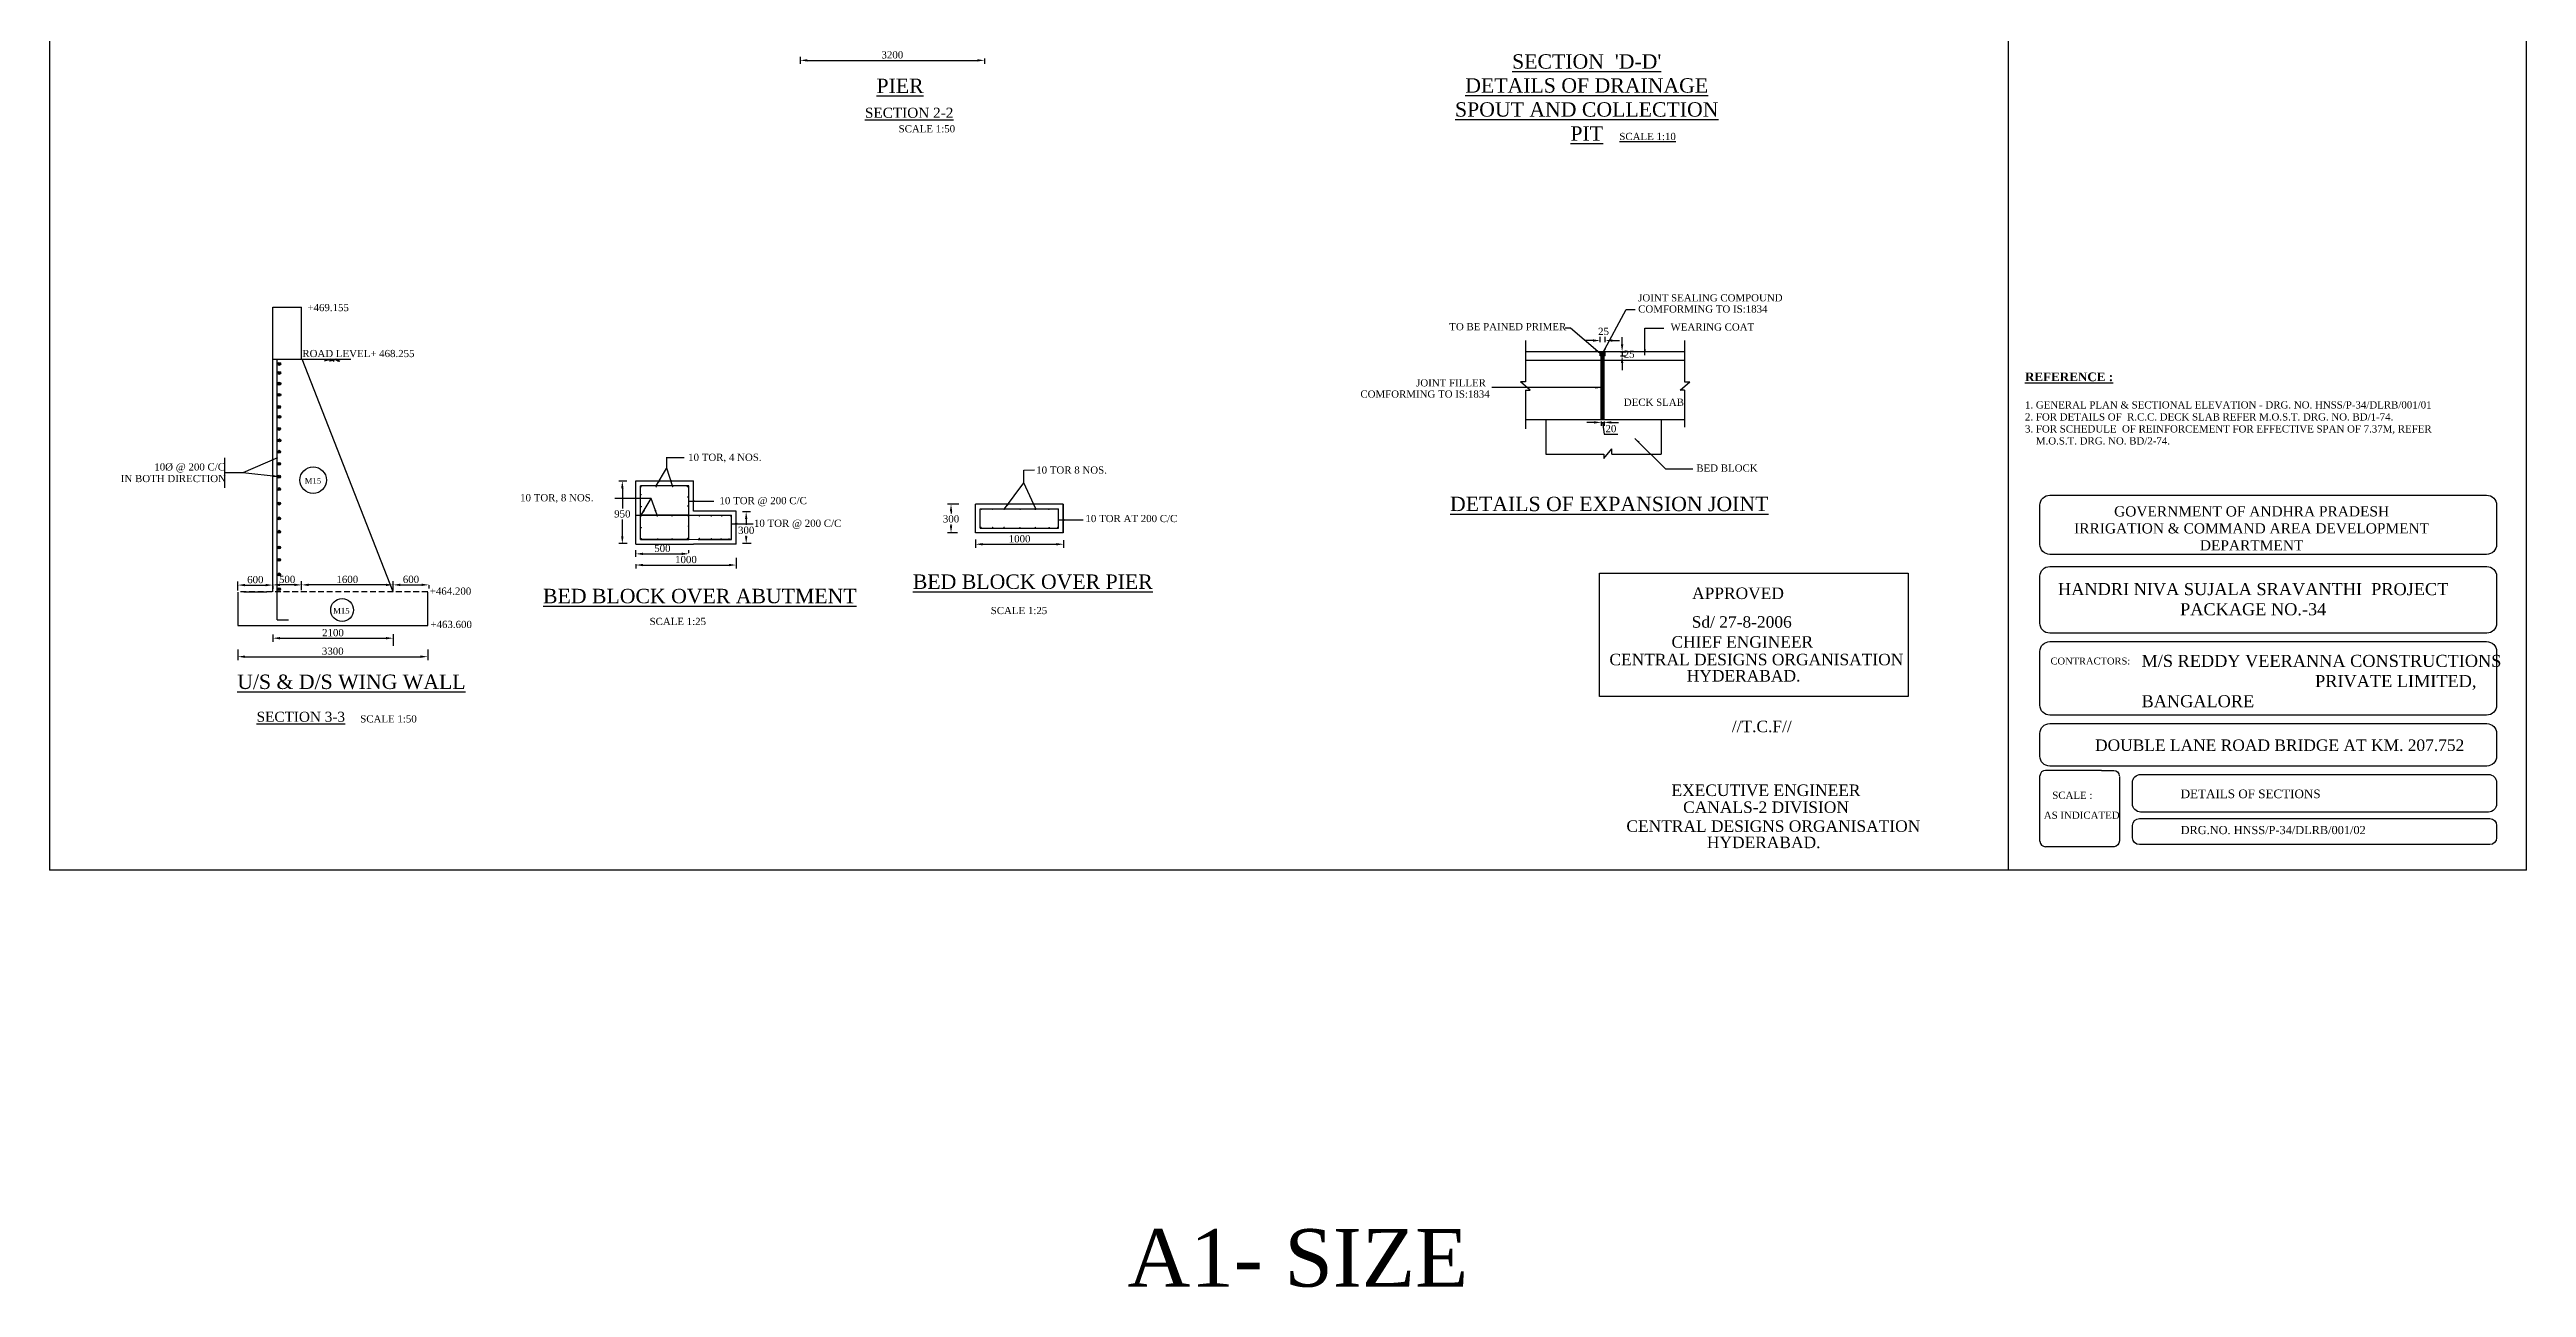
# Model space of a CAD drawing. Header units: millimetres. Extents: x 346 to 1911, y -113 to 1336.
# Drawn here: x 1051 to 1911, y -113 to 317 of the extents above; entities that cross this region are included whole.
import ezdxf
from ezdxf.enums import TextEntityAlignment as Align

# ---------------------------------------------------------------- set-up
doc = ezdxf.new("R2010")
doc.units = ezdxf.units.MM
doc.header["$MEASUREMENT"] = 0
doc.linetypes.add('HIDDEN', pattern=[0.375, 0.25, -0.125])
doc.layers.add('SHEET', color=3, linetype='Continuous')
doc.styles.get("Standard").update_dxf_attribs({"font": 'times.ttf', "height": 2.5})
doc.dimstyles.new('ISO-25', dxfattribs={"dimtxt": 2.5, "dimasz": 2.5, "dimexe": 1.25, "dimexo": 0.625, "dimtad": 1, "dimtih": 1, "dimtoh": 1, "dimdsep": 46, "dimtxsty": 'Standard', "dimcen": 0.54, "dimadec": 0, "dimazin": 0, "dimtfac": 1, "dimtofl": 0, "dimtmove": 0, "dimatfit": 3, "dimfxl": 1, "dimarcsym": 0})
doc.dimstyles.get("Standard").update_dxf_attribs({"dimtxt": 2.5, "dimasz": 2.5, "dimexe": 0.01, "dimexo": 0.0625, "dimgap": 0.01, "dimtad": 0, "dimtih": 1, "dimtoh": 1, "dimdec": 4, "dimzin": 0, "dimdsep": 46, "dimtxsty": 'Standard', "dimcen": 0.09, "dimadec": 0, "dimazin": 0, "dimtfac": 1, "dimtdec": 4, "dimtofl": 0, "dimtmove": 0, "dimatfit": 3, "dimfxl": 1, "dimtolj": 1, "dimtzin": 0, "dimarcsym": 0})
doc.dimstyles.new('STANDARD$7', dxfattribs={"dimtxt": 2, "dimasz": 2, "dimexe": 1.25, "dimexo": 0.625, "dimtad": 1, "dimdec": 0, "dimlfac": 0.5, "dimdsep": 46, "dimtxsty": 'Standard', "dimcen": 2.5, "dimadec": 0, "dimazin": 0, "dimtfac": 1, "dimtdec": 0, "dimtmove": 0, "dimatfit": 3, "dimfxl": 1, "dimtolj": 1, "dimtzin": 0, "dimarcsym": 0})

# ---------------------------------------------------------------- blocks, each defined once
blk = doc.blocks.new('*D66')
at = {"color": 0, "lineweight": -2, "transparency": 16777216}
for p, q in [((1116.36, 129.15), (1116.36, 132.27)), ((1118.86, 131.02), (1126.02, 131.02)), ((1128.52, 130.85), (1128.52, 129.77))]:
    blk.add_line(p, q, dxfattribs=at)
at = {"color": 0, "transparency": 16777216}
for points in [[(1118.86, 131.43), (1118.86, 130.6), (1116.36, 131.02)], [(1126.02, 131.43), (1126.02, 130.6), (1128.52, 131.02)]]:
    blk.add_solid(points, dxfattribs=at)
at = {"layer": 'Defpoints', "color": 0, "transparency": 16777216}
for p in [(1128.52, 131.48), (1128.52, 131.02), (1116.36, 128.53)]:
    blk.add_point(p, dxfattribs=at)
at = {"color": 0, "transparency": 16777216, "insert": (1122.44, 132.91), "char_height": 2.5, "attachment_point": 5}
blk.add_mtext('600', dxfattribs=at)
blk = doc.blocks.new('*D67')
at = {"color": 0, "lineweight": -2, "transparency": 16777216}
for p, q in [((1170.32, 129.16), (1170.32, 132.35)), ((1172.82, 131.1), (1180.14, 131.1)), ((1182.64, 130.94), (1182.64, 129.85))]:
    blk.add_line(p, q, dxfattribs=at)
at = {"color": 0, "transparency": 16777216}
for points in [[(1172.82, 131.52), (1172.82, 130.69), (1170.32, 131.1)], [(1180.14, 131.52), (1180.14, 130.69), (1182.64, 131.1)]]:
    blk.add_solid(points, dxfattribs=at)
at = {"layer": 'Defpoints', "color": 0, "transparency": 16777216}
for p in [(1182.64, 131.57), (1182.64, 131.1), (1170.32, 128.54)]:
    blk.add_point(p, dxfattribs=at)
at = {"color": 0, "transparency": 16777216, "insert": (1176.48, 133), "char_height": 2.5, "attachment_point": 5}
blk.add_mtext('600', dxfattribs=at)
blk = doc.blocks.new('*D68')
at = {"color": 0, "lineweight": -2, "transparency": 16777216}
for p, q in [((1128.48, 129.48), (1128.48, 132.34)), ((1135.98, 131.09), (1130.98, 131.09)), ((1138.48, 129.25), (1138.48, 132.34))]:
    blk.add_line(p, q, dxfattribs=at)
at = {"color": 0, "transparency": 16777216}
for points in [[(1130.98, 131.51), (1130.98, 130.68), (1128.48, 131.09)], [(1135.98, 131.51), (1135.98, 130.68), (1138.48, 131.09)]]:
    blk.add_solid(points, dxfattribs=at)
at = {"layer": 'Defpoints', "color": 0, "transparency": 16777216}
for p in [(1128.48, 131.09), (1128.48, 128.85), (1138.48, 128.62)]:
    blk.add_point(p, dxfattribs=at)
at = {"color": 0, "transparency": 16777216, "insert": (1133.48, 132.99), "char_height": 2.5, "attachment_point": 5}
blk.add_mtext('500', dxfattribs=at)
blk = doc.blocks.new('*D69')
at = {"color": 0, "lineweight": -2, "transparency": 16777216}
for p, q in [((1138.48, 129.48), (1138.48, 132.34)), ((1167.78, 131.09), (1140.98, 131.09)), ((1170.28, 129.56), (1170.28, 132.34))]:
    blk.add_line(p, q, dxfattribs=at)
at = {"color": 0, "transparency": 16777216}
for points in [[(1140.98, 131.51), (1140.98, 130.68), (1138.48, 131.09)], [(1167.78, 131.51), (1167.78, 130.68), (1170.28, 131.09)]]:
    blk.add_solid(points, dxfattribs=at)
at = {"layer": 'Defpoints', "color": 0, "transparency": 16777216}
for p in [(1138.48, 131.09), (1138.48, 128.85), (1170.28, 128.94)]:
    blk.add_point(p, dxfattribs=at)
at = {"color": 0, "transparency": 16777216, "insert": (1154.38, 132.99), "char_height": 2.5, "attachment_point": 5}
blk.add_mtext('1600', dxfattribs=at)
blk = doc.blocks.new('*D70')
at = {"color": 0, "lineweight": -2, "transparency": 16777216}
for p, q in [((1116.36, 108.62), (1116.36, 104.9)), ((1118.86, 106.15), (1179.78, 106.15)), ((1182.28, 108.62), (1182.28, 104.9))]:
    blk.add_line(p, q, dxfattribs=at)
at = {"color": 0, "transparency": 16777216}
for points in [[(1118.86, 106.57), (1118.86, 105.74), (1116.36, 106.15)], [(1179.78, 106.57), (1179.78, 105.74), (1182.28, 106.15)]]:
    blk.add_solid(points, dxfattribs=at)
at = {"layer": 'Defpoints', "color": 0, "transparency": 16777216}
for p in [(1116.36, 109.24), (1182.28, 109.24), (1182.28, 106.15)]:
    blk.add_point(p, dxfattribs=at)
at = {"color": 0, "transparency": 16777216, "insert": (1149.32, 108.05), "char_height": 2.5, "attachment_point": 5}
blk.add_mtext('3300', dxfattribs=at)
blk = doc.blocks.new('*D71')
at = {"color": 0, "lineweight": -2, "transparency": 16777216}
for p, q in [((1128.52, 113.83), (1128.52, 111.33)), ((1131.02, 112.58), (1167.78, 112.58)), ((1170.28, 112.75), (1170.28, 111.33))]:
    blk.add_line(p, q, dxfattribs=at)
at = {"color": 0, "transparency": 16777216}
for points in [[(1131.02, 113), (1131.02, 112.16), (1128.52, 112.58)], [(1167.78, 113), (1167.78, 112.16), (1170.28, 112.58)]]:
    blk.add_solid(points, dxfattribs=at)
at = {"layer": 'Defpoints', "color": 0, "transparency": 16777216}
for p in [(1128.52, 114.46), (1170.28, 113.38), (1170.28, 112.58)]:
    blk.add_point(p, dxfattribs=at)
at = {"color": 0, "transparency": 16777216, "insert": (1149.4, 114.48), "char_height": 2.5, "attachment_point": 5}
blk.add_mtext('2100', dxfattribs=at)
blk = doc.blocks.new('*D72')
at = {"color": 0, "lineweight": -2, "transparency": 16777216}
for p, q in [((1372.5, 146.81), (1372.5, 143.96)), ((1403.09, 146.67), (1403.09, 143.96)), ((1375, 145.21), (1400.59, 145.21))]:
    blk.add_line(p, q, dxfattribs=at)
at = {"color": 0, "transparency": 16777216}
for points in [[(1375, 145.62), (1375, 144.79), (1372.5, 145.21)], [(1400.59, 145.62), (1400.59, 144.79), (1403.09, 145.21)]]:
    blk.add_solid(points, dxfattribs=at)
at = {"layer": 'Defpoints', "color": 0, "transparency": 16777216}
for p in [(1372.5, 147.44), (1403.09, 147.29), (1403.09, 145.21)]:
    blk.add_point(p, dxfattribs=at)
at = {"color": 0, "transparency": 16777216, "insert": (1387.8, 147.1), "char_height": 2.5, "attachment_point": 5}
blk.add_mtext('1000', dxfattribs=at)
blk = doc.blocks.new('*D73')
at = {"color": 0, "lineweight": -2, "transparency": 16777216}
for p, q in [((1251.4, 167.17), (1248.62, 167.17)), ((1249.87, 164.67), (1249.87, 157.64)), ((1249.87, 147.95), (1249.87, 153.84)), ((1251.54, 145.45), (1248.62, 145.45))]:
    blk.add_line(p, q, dxfattribs=at)
at = {"color": 0, "transparency": 16777216}
for points in [[(1249.45, 164.67), (1250.28, 164.67), (1249.87, 167.17)], [(1249.45, 147.95), (1250.28, 147.95), (1249.87, 145.45)]]:
    blk.add_solid(points, dxfattribs=at)
at = {"layer": 'Defpoints', "color": 0, "transparency": 16777216}
for p in [(1252.02, 167.17), (1249.87, 145.45), (1252.17, 145.45)]:
    blk.add_point(p, dxfattribs=at)
at = {"color": 0, "transparency": 16777216, "insert": (1249.87, 155.74), "char_height": 2.5, "attachment_point": 5}
blk.add_mtext('950', dxfattribs=at)
blk = doc.blocks.new('*D74')
at = {"color": 0, "lineweight": -2, "transparency": 16777216}
for p, q in [((1254.54, 138.3), (1254.54, 136.73)), ((1257.04, 137.98), (1286.88, 137.98)), ((1289.38, 140.48), (1289.38, 136.73))]:
    blk.add_line(p, q, dxfattribs=at)
at = {"color": 0, "transparency": 16777216}
for points in [[(1257.04, 138.4), (1257.04, 137.57), (1254.54, 137.98)], [(1286.88, 138.4), (1286.88, 137.57), (1289.38, 137.98)]]:
    blk.add_solid(points, dxfattribs=at)
at = {"layer": 'Defpoints', "color": 0, "transparency": 16777216}
for p in [(1254.54, 138.93), (1289.38, 141.11), (1289.38, 137.98)]:
    blk.add_point(p, dxfattribs=at)
at = {"color": 0, "transparency": 16777216, "insert": (1271.96, 139.88), "char_height": 2.5, "attachment_point": 5}
blk.add_mtext('1000', dxfattribs=at)
blk = doc.blocks.new('*D75')
at = {"color": 0, "lineweight": -2, "transparency": 16777216}
for p, q in [((1254.54, 140.82), (1254.54, 143.12)), ((1257.04, 141.87), (1270.51, 141.87)), ((1273.01, 142.21), (1273.01, 143.12))]:
    blk.add_line(p, q, dxfattribs=at)
at = {"color": 0, "transparency": 16777216}
for points in [[(1257.04, 142.29), (1257.04, 141.46), (1254.54, 141.87)], [(1270.51, 142.29), (1270.51, 141.46), (1273.01, 141.87)]]:
    blk.add_solid(points, dxfattribs=at)
at = {"layer": 'Defpoints', "color": 0, "transparency": 16777216}
for p in [(1254.54, 140.2), (1273.01, 141.87), (1273.01, 141.58)]:
    blk.add_point(p, dxfattribs=at)
at = {"color": 0, "transparency": 16777216, "insert": (1263.77, 143.77), "char_height": 2.5, "attachment_point": 5}
blk.add_mtext('500', dxfattribs=at)
blk = doc.blocks.new('*D76')
at = {"color": 0, "lineweight": -2, "transparency": 16777216}
for p, q in [((1294.4, 156.52), (1291.62, 156.52)), ((1292.87, 154.02), (1292.87, 151.93)), ((1292.87, 147.95), (1292.87, 148.14)), ((1294.55, 145.45), (1291.62, 145.45))]:
    blk.add_line(p, q, dxfattribs=at)
at = {"color": 0, "transparency": 16777216}
for points in [[(1292.46, 154.02), (1293.29, 154.02), (1292.87, 156.52)], [(1292.46, 147.95), (1293.29, 147.95), (1292.87, 145.45)]]:
    blk.add_solid(points, dxfattribs=at)
at = {"layer": 'Defpoints', "color": 0, "transparency": 16777216}
for p in [(1295.03, 156.52), (1292.87, 145.45), (1295.17, 145.45)]:
    blk.add_point(p, dxfattribs=at)
at = {"color": 0, "transparency": 16777216, "insert": (1292.87, 150.04), "char_height": 2.5, "attachment_point": 5}
blk.add_mtext('300', dxfattribs=at)
blk = doc.blocks.new('*D77')
at = {"color": 0, "lineweight": -2, "transparency": 16777216}
for p, q in [((1366.69, 159.16), (1362.74, 159.16)), ((1363.99, 156.66), (1363.99, 155.9)), ((1366.28, 149.16), (1362.74, 149.16)), ((1363.99, 151.66), (1363.99, 152.11))]:
    blk.add_line(p, q, dxfattribs=at)
at = {"color": 0, "transparency": 16777216}
for points in [[(1363.58, 156.66), (1364.41, 156.66), (1363.99, 159.16)], [(1363.58, 151.66), (1364.41, 151.66), (1363.99, 149.16)]]:
    blk.add_solid(points, dxfattribs=at)
at = {"layer": 'Defpoints', "color": 0, "transparency": 16777216}
for p in [(1367.31, 159.16), (1363.99, 149.16), (1366.91, 149.16)]:
    blk.add_point(p, dxfattribs=at)
at = {"color": 0, "transparency": 16777216, "insert": (1363.99, 154.01), "char_height": 2.5, "attachment_point": 5}
blk.add_mtext('300', dxfattribs=at)
blk = doc.blocks.new('*D78')
at = {"color": 0, "lineweight": -2, "ltscale": 10, "transparency": 16777216}
for p, q in [((1587.24, 187.53), (1584.74, 187.53)), ((1589.74, 187.87), (1589.74, 186.28)), ((1589.74, 187.53), (1590.74, 187.53)), ((1590.24, 187.53), (1590.75, 183.44)), ((1590.74, 187.87), (1590.74, 186.28)), ((1590.75, 183.44), (1595.48, 183.44)), ((1593.24, 187.53), (1595.74, 187.53))]:
    blk.add_line(p, q, dxfattribs=at)
at = {"color": 0, "ltscale": 10, "transparency": 16777216}
for points in [[(1587.24, 187.94), (1587.24, 187.11), (1589.74, 187.53)], [(1593.24, 187.94), (1593.24, 187.11), (1590.74, 187.53)]]:
    blk.add_solid(points, dxfattribs=at)
at = {"layer": 'Defpoints', "color": 0, "ltscale": 10, "transparency": 16777216}
for p in [(1589.74, 188.49), (1590.74, 188.49), (1590.74, 187.53)]:
    blk.add_point(p, dxfattribs=at)
at = {"color": 0, "ltscale": 10, "transparency": 16777216, "insert": (1593.11, 185.34), "char_height": 2.5, "attachment_point": 5}
blk.add_mtext('20', dxfattribs=at)
blk = doc.blocks.new('*D79')
at = {"color": 0, "lineweight": -2, "ltscale": 10, "transparency": 16777216}
for p, q in [((1596.99, 214.59), (1596.99, 217.09)), ((1596.41, 212.09), (1598.24, 212.09)), ((1596.41, 210.69), (1598.24, 210.69)), ((1596.99, 212.09), (1596.99, 210.69)), ((1596.99, 208.19), (1596.99, 205.69))]:
    blk.add_line(p, q, dxfattribs=at)
at = {"color": 0, "ltscale": 10, "transparency": 16777216}
for points in [[(1596.57, 214.59), (1597.41, 214.59), (1596.99, 212.09)], [(1596.57, 208.19), (1597.41, 208.19), (1596.99, 210.69)]]:
    blk.add_solid(points, dxfattribs=at)
at = {"layer": 'Defpoints', "color": 0, "ltscale": 10, "transparency": 16777216}
for p in [(1595.78, 212.09), (1595.78, 210.69), (1596.99, 210.69)]:
    blk.add_point(p, dxfattribs=at)
at = {"color": 0, "ltscale": 10, "transparency": 16777216, "insert": (1599.44, 211.22), "char_height": 2.5, "attachment_point": 5}
blk.add_mtext('25', dxfattribs=at)
blk = doc.blocks.new('*D80')
at = {"color": 0, "lineweight": -2, "ltscale": 10, "transparency": 16777216}
for p, q in [((1586.84, 215.96), (1584.34, 215.96)), ((1589.34, 215.36), (1589.34, 217.21)), ((1591.14, 215.36), (1591.14, 217.21)), ((1593.64, 215.96), (1596.14, 215.96))]:
    blk.add_line(p, q, dxfattribs=at)
at = {"color": 0, "ltscale": 10, "transparency": 16777216}
for points in [[(1586.84, 216.38), (1586.84, 215.54), (1589.34, 215.96)], [(1593.64, 216.38), (1593.64, 215.54), (1591.14, 215.96)]]:
    blk.add_solid(points, dxfattribs=at)
at = {"layer": 'Defpoints', "color": 0, "ltscale": 10, "transparency": 16777216}
for p in [(1591.14, 215.96), (1589.34, 214.73), (1591.14, 214.73)]:
    blk.add_point(p, dxfattribs=at)
at = {"color": 0, "ltscale": 10, "transparency": 16777216, "insert": (1590.55, 219.13), "char_height": 2.5, "attachment_point": 5}
blk.add_mtext('25', dxfattribs=at)
blk = doc.blocks.new('*D46')
at = {"color": 0, "lineweight": -2, "transparency": 16777216}
for p, q in [((1311.62, 314.52), (1311.62, 312.02)), ((1314.12, 313.27), (1373.13, 313.27)), ((1375.63, 313.88), (1375.63, 312.02))]:
    blk.add_line(p, q, dxfattribs=at)
at = {"color": 0, "transparency": 16777216}
for points in [[(1314.12, 313.69), (1314.12, 312.86), (1311.62, 313.27)], [(1373.13, 313.69), (1373.13, 312.86), (1375.63, 313.27)]]:
    blk.add_solid(points, dxfattribs=at)
at = {"layer": 'Defpoints', "color": 0, "transparency": 16777216}
for p in [(1311.62, 315.15), (1375.63, 314.5), (1375.63, 313.27)]:
    blk.add_point(p, dxfattribs=at)
at = {"color": 0, "transparency": 16777216, "insert": (1343.62, 315.17), "char_height": 2.5, "attachment_point": 5}
blk.add_mtext('3200', dxfattribs=at)

msp = doc.modelspace()

# ---------------------------------------------------------------- hatches: boundary and pattern name
for points in [[(1130.2474, 207.83218, 1), (1131.2474, 207.83218, 1)], [(1591.13654, 211.12762), (1589.33654, 211.12762), (1589.33654, 210.69458), (1591.13654, 210.69458)], [(1130.25715, 204.71609, 1), (1131.25715, 204.71609, 1)], [(1130.27176, 200.98156, 1), (1131.27176, 200.98156, 1)], [(1130.23314, 192.88121, 1), (1131.23314, 192.88121, 1)], [(1130.26986, 197.09414, 1), (1131.26986, 197.09414, 1)], [(1130.28287, 189.46825, 1), (1131.28287, 189.46825, 1)], [(1130.17772, 185.26266, 1), (1131.17772, 185.26266, 1)], [(1130.30463, 181.28372, 1), (1131.30463, 181.28372, 1)], [(1130.19004, 173.11643, 1), (1131.19004, 173.11643, 1)], [(1130.22775, 177.34155, 1), (1131.22775, 177.34155, 1)], [(1130.19872, 168.67672, 1), (1131.19872, 168.67672, 1)], [(1130.22309, 164.3881, 1), (1131.22309, 164.3881, 1)], [(1130.2336, 159.32323, 1), (1131.2336, 159.32323, 1)], [(1130.22452, 149.54832, 1), (1131.22452, 149.54832, 1)], [(1130.2372, 154.19202, 1), (1131.2372, 154.19202, 1)], [(1130.19936, 144.07787, 1), (1131.19936, 144.07787, 1)], [(1130.22373, 139.78925, 1), (1131.22373, 139.78925, 1)], [(1130.23424, 134.72438, 1), (1131.23424, 134.72438, 1)], [(1130.23784, 129.59317, 1), (1131.23784, 129.59317, 1)]]:
    msp.add_hatch(color=256).paths.add_polyline_path(points)

# ---------------------------------------------------------------- linework, layer by layer
for p, q in [((1050.99009, 572.05795), (1050.99009, 32.05795)), ((1730.99008, 572.05795), (1730.99008, 32.01831)), ((1910.99008, 32.05795), (1910.99008, 572.05795)), ((1910.99008, 32.05795), (1910.99008, 462.05795)), ((1128.48242, 128.6216), (1128.48242, 227.54042)), ((1128.48242, 227.54042), (1138.421, 227.54042)), ((1138.421, 209.51485), (1138.421, 227.54042)), ((1128.48242, 209.54042), (1155.62824, 209.54042)), ((1129.98242, 118.98586), (1129.98242, 209.54042)), ((1170.27993, 128.6216), (1138.64881, 209.52162)), ((1148.64147, 209.53934), (1146.39074, 208.76474)), ((1150.20362, 209.53934), (1147.95288, 208.76474)), ((1150.6425, 209.53934), (1148.39177, 208.76474)), ((1148.64147, 209.53934), (1149.77108, 208.76474)), ((1150.17635, 209.53934), (1151.30597, 208.76474)), ((1150.64408, 209.53934), (1151.77369, 208.76474)), ((1563.49775, 212.09458), (1618.69377, 212.09458)), ((1563.49775, 209.09458), (1618.69377, 209.09458)), ((1589.33654, 210.69458), (1589.33654, 212.09458)), ((1591.13654, 211.78762), (1589.33654, 211.78762)), ((1591.13654, 211.45762), (1589.33654, 211.45762)), ((1591.13654, 211.12762), (1589.33654, 211.12762)), ((1591.13654, 210.69458), (1589.33654, 210.69458)), ((1589.73654, 188.49458), (1589.73654, 210.69458)), ((1590.06654, 188.49458), (1590.06654, 210.69458)), ((1590.40654, 188.49458), (1590.40654, 210.69458)), ((1590.73654, 188.49458), (1590.73654, 210.69458)), ((1591.13654, 210.69458), (1591.13654, 212.09458)), ((1563.49775, 188.49458), (1618.69377, 188.49458)), ((1570.53076, 188.49458), (1570.53076, 176.49458)), ((1610.53076, 188.49458), (1610.53076, 176.49458)), ((1111.86033, 164.85582), (1111.86033, 175.2456)), ((1265.26228, 175.35779), (1271.38152, 175.35779)), ((1570.53076, 176.49458), (1590.64272, 176.49458)), ((1593.43961, 176.49458), (1610.53076, 176.49458)), ((1254.54078, 145.26813), (1254.54078, 167.26813)), ((1254.54078, 167.26813), (1274.54078, 167.26813)), ((1272.94078, 165.44178), (1256.14078, 165.44178)), ((1272.94078, 165.44178), (1256.14078, 165.44178)), ((1256.14078, 146.86813), (1256.14078, 165.44178)), ((1272.94078, 146.86813), (1272.94078, 165.44178)), ((1274.54078, 156.65513), (1274.54078, 167.26813)), ((1259.87152, 161.09927), (1247.23816, 161.09927)), ((1254.54078, 155.26813), (1287.74078, 155.26813)), ((1272.94078, 155.26813), (1256.14078, 155.26813)), ((1289.34078, 156.65513), (1274.54078, 156.65513)), ((1287.74078, 146.86813), (1287.74078, 155.26813)), ((1289.34078, 145.26813), (1289.34078, 156.65513)), ((1289.34078, 145.26813), (1289.34078, 156.65513)), ((1402.90299, 159.16208), (1372.50299, 159.16208)), ((1372.50299, 149.16208), (1372.50299, 159.16208)), ((1374.10299, 157.56208), (1401.30299, 157.56208)), ((1374.10299, 150.76208), (1374.10299, 157.56208)), ((1401.30299, 150.76208), (1401.30299, 157.56208)), ((1402.90299, 149.16208), (1402.90299, 159.16208)), ((1402.90299, 159.16208), (1402.90299, 149.16208)), ((1272.94078, 146.86813), (1256.14078, 146.86813)), ((1256.14078, 146.86813), (1272.94078, 146.86813)), ((1276.14078, 146.86813), (1287.74078, 146.86813)), ((1287.74078, 146.86813), (1276.14078, 146.86813)), ((1402.90299, 149.16208), (1372.50299, 149.16208)), ((1374.10299, 150.76208), (1401.30299, 150.76208)), ((1254.54078, 145.26813), (1274.54078, 145.26813)), ((1289.34078, 145.26813), (1274.54078, 145.26813)), ((1589.18237, 135.13272), (1696.35124, 135.13272)), ((1589.18237, 92.35672), (1589.18237, 135.13272)), ((1696.35124, 135.13272), (1696.35124, 92.35672)), ((1116.35657, 128.54972), (1116.35657, 117.02567)), ((1118.48242, 128.6216), (1126.48242, 128.6216)), ((1119.71019, 128.54235), (1119.71019, 128.54235)), ((1182.27993, 117.02567), (1182.27993, 128.61557)), ((1116.35657, 117.02567), (1182.27993, 117.02567)), ((1129.98242, 118.98586), (1133.99499, 118.98586)), ((1170.27993, 114.02271), (1170.27993, 109.87686)), ((1696.35124, 92.35672), (1589.18237, 92.35672)), ((1769.68333, 64.53774), (1769.68333, 42.12814)), ((1910.99008, 32.05795), (1050.99009, 32.05795))]:
    msp.add_line(p, q)
at = {"ltscale": 10}
for p, q in [((1563.49775, 215.926), (1563.49775, 201.56047)), ((1618.69377, 215.926), (1618.69377, 201.56047)), ((1565.01697, 198.76358), (1561.70405, 201.56047)), ((1563.49775, 201.56047), (1561.70405, 201.56047)), ((1563.49775, 198.76358), (1563.49775, 185.28408)), ((1563.49775, 198.76358), (1565.01697, 198.76358)), ((1617.17455, 198.76358), (1620.48747, 201.56047)), ((1618.69377, 198.76358), (1617.17455, 198.76358)), ((1618.69377, 201.56047), (1620.48747, 201.56047)), ((1618.69377, 198.76358), (1618.69377, 185.8702)), ((1590.64272, 174.97536), (1593.43961, 178.28828)), ((1590.64272, 176.49458), (1590.64272, 174.97536)), ((1593.43961, 176.49458), (1593.43961, 178.28828))]:
    msp.add_line(p, q, dxfattribs=at)
at = {"color": 0, "lineweight": 15}
msp.add_line((1272.94078, 146.86813), (1276.14078, 146.86813), dxfattribs=at)
at = {"linetype": 'HIDDEN', "ltscale": 8}
msp.add_line((1182.27993, 128.6216), (1116.35657, 128.6216), dxfattribs=at)
at = {"color": 7}
for p, q in [((1742.06641, 42.06746), (1742.06641, 64.74672)), ((1763.39896, 66.67854), (1743.99823, 66.67854)), ((1767.84093, 40.10372), (1743.99823, 40.10372))]:
    msp.add_line(p, q, dxfattribs=at)
at = {"const_width": 0.25, "flags": 128}
for points in [[(1256.50404, 165.19547, 1), (1256.25404, 165.19547, 1)], [(1261.74802, 165.1502, 1), (1261.49802, 165.1502, 1)], [(1267.45505, 165.23575, 1), (1267.20505, 165.23575, 1)], [(1272.61327, 165.23575, 1), (1272.36327, 165.23575, 1)], [(1256.49473, 162.4518, 1), (1256.24473, 162.4518, 1)], [(1256.50404, 155.02182, 1), (1256.25404, 155.02182, 1)], [(1256.57855, 158.27293, 1), (1256.32855, 158.27293, 1)], [(1262.105, 155.00186, 1), (1261.855, 155.00186, 1)], [(1267.20432, 155.06211, 1), (1266.95432, 155.06211, 1)], [(1272.71339, 155.1122, 1), (1272.46339, 155.1122, 1)], [(1272.71498, 158.49302, 1), (1272.46498, 158.49302, 1)], [(1272.72225, 161.61018, 1), (1272.47225, 161.61018, 1)], [(1276.4683, 155.06211, -1), (1276.7183, 155.06211, -1)], [(1280.61293, 155.01579, -1), (1280.86293, 155.01579, -1)], [(1284.2555, 155.01579, -1), (1284.5055, 155.01579, -1)], [(1287.37752, 155.02182, -1), (1287.62752, 155.02182, -1)], [(1374.36786, 157.37723, 1), (1374.61786, 157.37723, 1)], [(1378.16665, 157.37723, 1), (1378.41665, 157.37723, 1)], [(1382.34172, 157.33709, 1), (1382.59172, 157.33709, 1)], [(1387.82737, 157.34451, 1), (1388.07737, 157.34451, 1)], [(1393.15861, 157.31273, 1), (1393.40861, 157.31273, 1)], [(1397.78281, 157.34451, 1), (1398.03281, 157.34451, 1)], [(1401.05071, 157.37723, 1), (1401.30071, 157.37723, 1)], [(1256.52821, 150.96872, 1), (1256.27821, 150.96872, 1)], [(1256.55472, 147.12323, -1), (1256.30472, 147.12323, -1)], [(1262.31137, 147.07332, -1), (1262.06137, 147.07332, -1)], [(1267.28067, 147.08476, -1), (1267.03067, 147.08476, -1)], [(1272.61327, 147.21241, -1), (1272.36327, 147.21241, -1)], [(1272.89925, 151.46872, 1), (1272.64925, 151.46872, 1)], [(1276.4683, 147.21241, 1), (1276.7183, 147.21241, 1)], [(1280.67939, 147.10442, 1), (1280.92939, 147.10442, 1)], [(1284.04293, 147.08476, 1), (1284.29293, 147.08476, 1)], [(1286.77019, 147.07332, 1), (1287.02019, 147.07332, 1)], [(1374.2562, 151.07344, -1), (1374.5062, 151.07344, -1)], [(1378.32591, 151.02798, 1), (1378.57591, 151.02798, 1)], [(1382.29903, 151.0475, -1), (1382.54903, 151.0475, -1)], [(1387.79462, 150.96252, 1), (1388.04462, 150.96252, 1)], [(1393.11358, 151.00894, -1), (1393.36358, 151.00894, -1)], [(1397.94655, 150.99525, 1), (1398.19655, 150.99525, 1)], [(1400.93905, 151.07344, -1), (1401.18905, 151.07344, -1)]]:
    msp.add_lwpolyline(points, format="xyb", close=True, dxfattribs=at)
for points in [[(1745.53065, 162.23829), (1897.16783, 162.23829, -0.414213562), (1900.63207, 158.77405), (1900.63207, 145.15084, -0.414213562), (1897.16783, 141.6866), (1745.53065, 141.6866, -0.414213562), (1742.06641, 145.15084), (1742.06641, 158.77405, -0.414213562)], [(1745.46357, 137.47298), (1897.23491, 137.47298, -0.414213562), (1900.63207, 134.07582), (1900.63207, 117.73941, -0.414213562), (1897.23491, 114.34225), (1745.46357, 114.34225, -0.414213562), (1742.06641, 117.73941), (1742.06641, 134.07582, -0.414213562)], [(1745.53065, 111.40213), (1897.16783, 111.40213, -0.414213562), (1900.63207, 107.93789), (1900.63207, 89.31468, -0.414213562), (1897.16783, 85.85044), (1745.53065, 85.85044, -0.414213562), (1742.06641, 89.31468), (1742.06641, 107.93789, -0.414213562)], [(1745.49188, 82.90222), (1897.2066, 82.90222, -0.414213562), (1900.63207, 79.47675), (1900.63207, 71.59851, -0.414213562), (1897.2066, 68.17304), (1745.49188, 68.17304, -0.414213562), (1742.06641, 71.59851), (1742.06641, 79.47675, -0.414213562)], [(1777.03273, 65.27209), (1897.8011, 65.27209, -0.414213562), (1900.63207, 62.44112), (1900.63207, 55.02994, -0.414213562), (1897.8011, 52.19898), (1777.03273, 52.19898, -0.414213562), (1774.20176, 55.02994), (1774.20176, 62.44112, -0.414213562)], [(1776.62152, 49.91372), (1898.22574, 49.91372, -0.414213562), (1900.63207, 47.50739), (1900.63207, 43.27483, -0.414213562), (1898.22574, 40.86851), (1776.62152, 40.86851, -0.414213562), (1774.2152, 43.27483), (1774.2152, 47.50739, -0.414213562)]]:
    msp.add_lwpolyline(points, format="xyb", close=True)
at = {"color": 7}
for points in [[(1763.39896, 66.67854), (1767.68304, 66.67854, -0.414213562), (1769.61486, 64.74672)], [(1769.68247, 42.14322, -0.368140093), (1767.78565, 40.09682)]]:
    msp.add_lwpolyline(points, format="xyb", dxfattribs=at)
for centre, radius in [((1130.7474, 207.83218), 0.5), ((1130.75715, 204.71609), 0.5), ((1130.77176, 200.98156), 0.5), ((1130.73314, 192.88121), 0.5), ((1130.76986, 197.09414), 0.5), ((1130.78287, 189.46825), 0.5), ((1130.67772, 185.26266), 0.5), ((1130.80463, 181.28372), 0.5), ((1130.69004, 173.11643), 0.5), ((1130.72775, 177.34155), 0.5), ((1142.54666, 167.47821), 4.61142), ((1130.69872, 168.67672), 0.5), ((1130.72309, 164.3881), 0.5), ((1130.7336, 159.32323), 0.5), ((1130.72452, 149.54832), 0.5), ((1130.7372, 154.19202), 0.5), ((1130.69936, 144.07787), 0.5), ((1130.72373, 139.78925), 0.5), ((1130.73424, 134.72438), 0.5), ((1130.73784, 129.59317), 0.5), ((1152.55044, 122.36451), 3.94427)]:
    msp.add_circle(centre, radius)
for centre, start, end in [((1743.99823, 64.74672), 90, 180), ((1743.99823, 42.06746), 180, 270)]:
    msp.add_arc(centre, 1.93182, start, end, dxfattribs=at)

# ---------------------------------------------------------------- texts
for s, height, p in [('%%UPIER', 5, (1346.29397, 301.91635)), ('%%uSECTION 2-2', 3.5, (1349.45491, 293.31774)), ('%%UBED BLOCK OVER ABUTMENT', 5, (1276.77313, 124.72677)), ('%%UBED BLOCK OVER PIER', 5, (1392.38597, 129.71037)), ('%%uSECTION 3-3', 3.5, (1138.24181, 83.52863)), ('A1- SIZE', 20, (1484.39443, -112.63854))]:
    msp.add_text(s, height=height).set_placement(p, align=Align.CENTER)
for s, height, p in [('SCALE 1:50', 2.5, (1345.78992, 288.26538)), ('JOINT SEALING COMPOUND', 2.5, (1602.5747, 229.55547)), ('COMFORMING TO IS:1834', 2.5, (1602.5747, 225.67088)), ('TO BE PAINED PRIMER', 2.5, (1536.99118, 219.53048)), ('WEARING COAT', 2.5, (1613.81013, 219.41237)), ('ROAD LEVEL+ 468.255', 2.5, (1138.76482, 210.20611)), ('COMFORMING TO IS:1834', 2.5, (1506.12217, 196.13174)), (' JOINT FILLER', 2.5, (1524.52458, 200.01633)), ('DECK SLAB', 2.5, (1597.58896, 193.27314)), ('10%%C @ 200 C/C', 2.5, (1087.36532, 170.81401)), ('10 TOR, 4 NOS.', 2.5, (1272.718, 174.15399)), ('10 TOR 8 NOS.', 2.5, (1393.56569, 169.7408)), ('BED BLOCK', 2.5, (1622.75421, 170.42336)), ('IN BOTH DIRECTION', 2.5, (1075.74311, 166.77409)), (' M15', 2, (1138.8437, 166.22238)), ('10 TOR, 8 NOS.', 2.5, (1214.37306, 160.12401)), ('10 TOR @ 200 C/C', 2.5, (1283.59692, 159.10653)), ('10 TOR AT 200 C/C', 2.5, (1410.66651, 152.89106)), ('10 TOR @ 200 C/C', 2.5, (1295.56652, 151.24767)), ('+464.200', 2.5, (1183.01476, 127.67639)), ('APPROVED', 4, (1621.28435, 126.18008)), (' M15', 2, (1148.70923, 121.10868)), ('SCALE 1:25', 2.5, (1377.78317, 120.94075)), ('Sd/ 27-8-2006', 4, (1621.15887, 116.21711)), ('+463.600', 2.5, (1183.24067, 116.11293)), ('SCALE 1:25', 2.5, (1259.3151, 117.15259)), ('CHIEF ENGINEER', 4, (1614.15242, 109.27389)), ('CENTRAL DESIGNS ORGANISATION', 4, (1592.59421, 103.16691)), ('%%UU/S & D/S WING WALL', 5, (1116.155, 94.93339)), ('HYDERABAD.', 4, (1619.45722, 97.50824)), ('SCALE 1:50', 2.5, (1158.87354, 83.31066)), ('//T.C.F//', 4, (1635.07921, 79.92882)), ('EXECUTIVE ENGINEER', 4, (1614.15242, 57.76135)), ('CANALS-2 DIVISION', 4, (1618.17903, 51.8811)), ('CENTRAL DESIGNS ORGANISATION', 4, (1598.47925, 45.30988)), ('HYDERABAD.', 4, (1626.42635, 39.65122))]:
    msp.add_text(s, height=height).set_placement(p)
for s, insert, char_height, width, attachment_point in [("{\\LSECTION  'D-D'\\PDETAILS OF DRAINAGE SPOUT AND COLLECTION PIT}", (1584.70576, 315.39388), 5, 103.5021, 2), ('{\\LSCALE 1:10}', (1596.03465, 288.09835), 2.5, 33.227, 1), (' +469.155', (1139.58148, 228.66312), 2.5, 40.7478175, 1), ('{\\LDETAILS OF EXPANSION JOINT}', (1592.51693, 161.71002), 5, 113.1182358, 2), ('HANDRI NIVA SUJALA SRAVANTHI  PROJECT\\PPACKAGE NO.-34', (1816.10598, 131.73324), 4.2, 180, 2), ('M/S REDDY VEERANNA CONSTRUCTIONS \\P                                      PRIVATE LIMITED,\\PBANGALORE', (1777.33872, 106.7882), 4.2, 180, 1), ('DOUBLE LANE ROAD BRIDGE AT KM.{\\C1; 207.752}', (1761.19266, 77.41072), 4, 128.153399, 1), ('AS INDICATED', (1743.41034, 52.33778), 2.5, 25.7762645, 1), ('SCALE :', (1746.33478, 59.26459), 2.5, 25.272, 1), ('DETAILS OF SECTIONS', (1790.9241, 60.01234), 3, 111.1817851, 1), ('DRG.NO. HNSS/P-34/DLRB/001/02', (1790.9241, 47.35897), 2.830968, 111.1817851, 1)]:
    msp.add_mtext(s, dxfattribs=dict(insert=insert, char_height=char_height, width=width, attachment_point=attachment_point))
at = {"ltscale": 0.5, "insert": (1736.87684, 204.85512), "char_height": 3, "width": 195.7598359, "attachment_point": 1}
msp.add_mtext('{\\fTimes New Roman|b1|i0|c0|p18;\\LREFERENCE :\\P\\P\\fTimes New Roman|b0|i0|c0|p18;\\H0.8333x;\\l1. GENERAL PLAN & SECTIONAL ELEVATION - DRG. NO. HNSS/P-34/DLRB/001/01\\P2. FOR DETAILS OF  R.C.C. DECK SLAB REFER M.O.S.T. DRG. NO. BD/1-74.\\P3. FOR SCHEDULE  OF REINFORCEMENT FOR EFFECTIVE SPAN OF 7.37M, REFER  \\P    M.O.S.T. DRG. NO. BD/2-74.}', dxfattribs=at)
at = {"layer": 'SHEET', "color": 7}
for s, insert, char_height, width, attachment_point in [('GOVERNMENT OF ANDHRA PRADESH\\PIRRIGATION & COMMAND AREA DEVELOPMENT DEPARTMENT', (1815.5606, 150.7265), 3.53871, 136.012937, 5), ('CONTRACTORS:', (1745.74318, 104.62319), 2.4063228, 35.8252135, 4)]:
    msp.add_mtext(s, dxfattribs=dict(at, insert=insert, char_height=char_height, width=width, attachment_point=attachment_point))

# ---------------------------------------------------------------- dimensions: what is measured, and where the dimension line sits
at = {"ltscale": 10}
for base, p1, p2, text, picture, middle in [((1375.62924, 313.27208), (1311.62049, 315.14597), (1375.62924, 314.50061), '3200', '*D46', (1343.62486, 315.16871)), ((1289.38122, 137.98441), (1254.54078, 138.92959), (1289.38122, 141.10919), '1000', '*D74', (1271.961, 139.88104))]:
    dim = msp.add_linear_dim(base=base, p1=p1, p2=p2, text=text, dimstyle='ISO-25', override={"dimtxsty": 'Standard'}, dxfattribs=at)
    dim.commit()
    dim.dimension.update_dxf_attribs({"geometry": picture, "text_midpoint": middle})
for base, p1, p2, text, override, picture, middle in [((1591.13654, 215.9601), (1589.33654, 214.73486), (1591.13654, 214.73486), '25', {"dimtmove": 1}, '*D80', (1590.54669, 217.23716)), ((1590.73654, 187.52591), (1589.73654, 188.49458), (1590.73654, 188.49458), '20', {"dimtmove": 1}, '*D78', (1591.37382, 183.4426)), ((1403.09449, 145.20522), (1372.50299, 147.43601), (1403.09449, 147.29029), '1000', {"dimtxsty": 'Standard'}, '*D72', (1387.79874, 145.20522))]:
    dim = msp.add_linear_dim(base=base, p1=p1, p2=p2, text=text, dimstyle='ISO-25', override=override, dxfattribs=at)
    dim.commit()
    dim.dimension.update_dxf_attribs({"geometry": picture, "text_midpoint": middle, "dimtype": 160})
for base, p1, p2, text, override, picture, middle in [((1596.98853, 210.69458), (1595.7845, 212.09458), (1595.7845, 210.69458), '25', {"dimtmove": 1}, '*D79', (1599.4411, 211.22075)), ((1249.86696, 145.44817), (1252.02359, 167.16652), (1252.16739, 145.44817), '950', {"dimtxsty": 'Standard'}, '*D73', (1249.86696, 155.74389)), ((1292.87268, 145.44817), (1295.02931, 156.51871), (1295.17311, 145.44817), '300', {"dimtxsty": 'Standard'}, '*D76', (1292.87268, 150.03538)), ((1363.99316, 149.16208), (1367.31058, 159.16208), (1366.90559, 149.16208), '300', {"dimtxsty": 'Standard'}, '*D77', (1363.99316, 154.00537))]:
    dim = msp.add_linear_dim(base=base, p1=p1, p2=p2, angle=90, text=text, dimstyle='ISO-25', override=override, dxfattribs=at)
    dim.commit()
    dim.dimension.update_dxf_attribs({"geometry": picture, "text_midpoint": middle, "dimtype": 160})
for base, p1, p2, text, override, picture, middle in [((1273.00792, 141.87277), (1254.54078, 140.1962), (1273.00792, 141.58157), '500', {"dimtxsty": 'Standard'}, '*D75', (1263.77435, 143.7694)), ((1128.51921, 131.01595), (1116.35657, 128.52583), (1128.51921, 131.47828), '600', {"dimtxsty": 'Standard', "dimtmove": 1}, '*D66', (1122.43789, 132.91258)), ((1128.48242, 131.09181), (1138.48242, 128.6216), (1128.48242, 128.85215), '500', {"dimtxsty": 'Standard', "dimtmove": 1}, '*D68', (1133.48242, 132.98844)), ((1138.48242, 131.09181), (1170.27993, 128.93973), (1138.48242, 128.85215), '1600', {"dimtxsty": 'Standard', "dimtmove": 1}, '*D69', (1154.38118, 132.98844)), ((1182.63771, 131.10461), (1170.32142, 128.53812), (1182.63771, 131.56694), '600', {"dimtxsty": 'Standard', "dimtmove": 1}, '*D67', (1176.47956, 133.00124)), ((1170.27993, 112.57887), (1128.52386, 114.45942), (1170.27993, 113.37686), '2100', {"dimtxsty": 'Standard'}, '*D71', (1149.4019, 114.4755))]:
    dim = msp.add_linear_dim(base=base, p1=p1, p2=p2, text=text, dimstyle='ISO-25', override=override)
    dim.commit()
    dim.dimension.update_dxf_attribs({"geometry": picture, "text_midpoint": middle})
dim = msp.add_linear_dim(base=(1182.27993, 106.1547), p1=(1116.35657, 109.24283), p2=(1182.27993, 109.24283), text='3300', dimstyle='ISO-25')
dim.commit()
dim.dimension.update_dxf_attribs({"geometry": '*D70', "text_midpoint": (1149.31825, 108.05132)})

# ---------------------------------------------------------------- leaders
for points, dimstyle, override in [([(1590.23654, 211.45762), (1598.34556, 226.7638), (1601.50282, 226.7638)], 'STANDARD$7', {"dimgap": 0.625, "dimtad": 0}), ([(1589.33654, 211.45762), (1579.0892, 220.2914), (1577.20988, 220.2914)], 'STANDARD$7', {"dimgap": 0.625, "dimtad": 0}), ([(1604.91943, 210.89083), (1604.91943, 220.2001), (1611.53818, 220.2001)], 'STANDARD$7', {"dimgap": 0.625, "dimtad": 0}), ([(1589.73654, 199.59458), (1551.79877, 199.59458)], 'STANDARD$7', {"dimgap": 0.625, "dimtad": 0}), ([(1601.44786, 181.99173), (1612.02715, 171.42494), (1621.52692, 171.42494)], 'STANDARD$7', {"dimgap": 0.625, "dimtad": 0}), ([(1130.09964, 175.2653), (1118.13156, 170.05071), (1111.86033, 170.05071)], 'STANDARD$7', {"dimgap": 0.625, "dimtad": 0}), ([(1267.31142, 165.49268), (1265.30193, 171.64704), (1265.30193, 175.40444)], 'STANDARD$7', {"dimgap": 0.625, "dimtad": 0, "dimtxsty": 'Standard'}), ([(1130.69872, 168.67672), (1118.13156, 170.05071)], 'STANDARD$7', {"dimgap": 0.625, "dimtad": 0}), ([(1261.61553, 165.48412), (1265.2371, 171.51747)], 'Standard', {"dimasz": 2, "dimtxsty": 'Standard'}), ([(1382.57553, 157.49721), (1389.26162, 166.55976)], 'Standard', {"dimasz": 2, "dimtxsty": 'Standard'}), ([(1393.423, 157.51493), (1389.28151, 166.51592), (1389.21971, 170.96236), (1392.96338, 171.03193)], 'Standard', {"dimasz": 2, "dimtxsty": 'Standard'}), ([(1256.44926, 155.25146), (1259.87152, 161.09927)], 'STANDARD$7', {"dimgap": 0.625, "dimtad": 0, "dimtxsty": 'Standard'}), ([(1261.94678, 155.25146), (1259.87152, 161.09927)], 'Standard', {"dimasz": 2, "dimtxsty": 'Standard'}), ([(1272.94595, 160.17526), (1281.6423, 160.17526)], 'Standard', {"dimasz": 2, "dimtxsty": 'Standard'}), ([(1287.74078, 152.31639), (1295.33723, 152.31639)], 'Standard', {"dimasz": 2, "dimtxsty": 'Standard'}), ([(1401.30299, 153.66208), (1409.86247, 153.66208)], 'Standard', {"dimasz": 2, "dimtxsty": 'Standard'})]:
    msp.add_leader(points, dimstyle=dimstyle, override=override)

doc.saveas('drawing.dxf')
